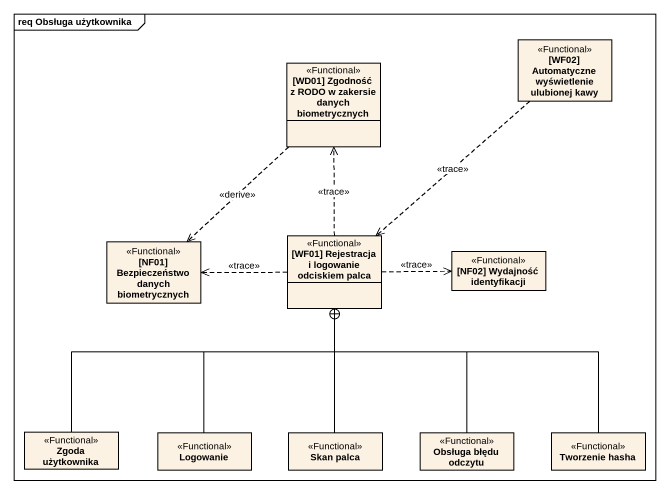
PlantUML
@startuml
mainframe req Obsługa użytkownika
hide circle
hide empty members
class "[WF02] Automatyczne wyświetlenie ulubionej kawy" as WF02_Automatyczne <<Functional>>
class "[WD01] Zgodność z RODO w zakersie danych biometrycznych" as WD01_Zgodność_z_RODO_w <<Functional>>
class "[NF01] Bezpieczeństwo danych biometrycznych" as NF01_Bezpieczeństwo_danych <<Functional>>
class "[WF01] Rejestracja i logowanie odciskiem palca" as WF01_Rejestracja_i <<Functional>>
class "[NF02] Wydajność identyfikacji" as NF02_Wydajność_identyfikacji <<Functional>>
class "Zgoda użytkownika" as Zgoda_użytkownika <<Functional>>
class Logowanie <<Functional>>
class "Skan palca" as Skan_palca <<Functional>>
class "Obsługa błędu odczytu" as Obsługa_błędu_odczytu <<Functional>>
class "Tworzenie hasha" as Tworzenie_hasha <<Functional>>
WF02_Automatyczne ..> WF01_Rejestracja_i : <<trace>>
WD01_Zgodność_z_RODO_w ..> NF01_Bezpieczeństwo_danych : <<derive>>
WF01_Rejestracja_i .up.> WD01_Zgodność_z_RODO_w : <<trace>>
WF01_Rejestracja_i .left.> NF01_Bezpieczeństwo_danych : <<trace>>
WF01_Rejestracja_i .right.> NF02_Wydajność_identyfikacji : <<trace>>
Zgoda_użytkownika -up-+ WF01_Rejestracja_i
Logowanie -up-+ WF01_Rejestracja_i
Skan_palca -up-+ WF01_Rejestracja_i
Obsługa_błędu_odczytu -up-+ WF01_Rejestracja_i
Tworzenie_hasha -up-+ WF01_Rejestracja_i
@enduml
